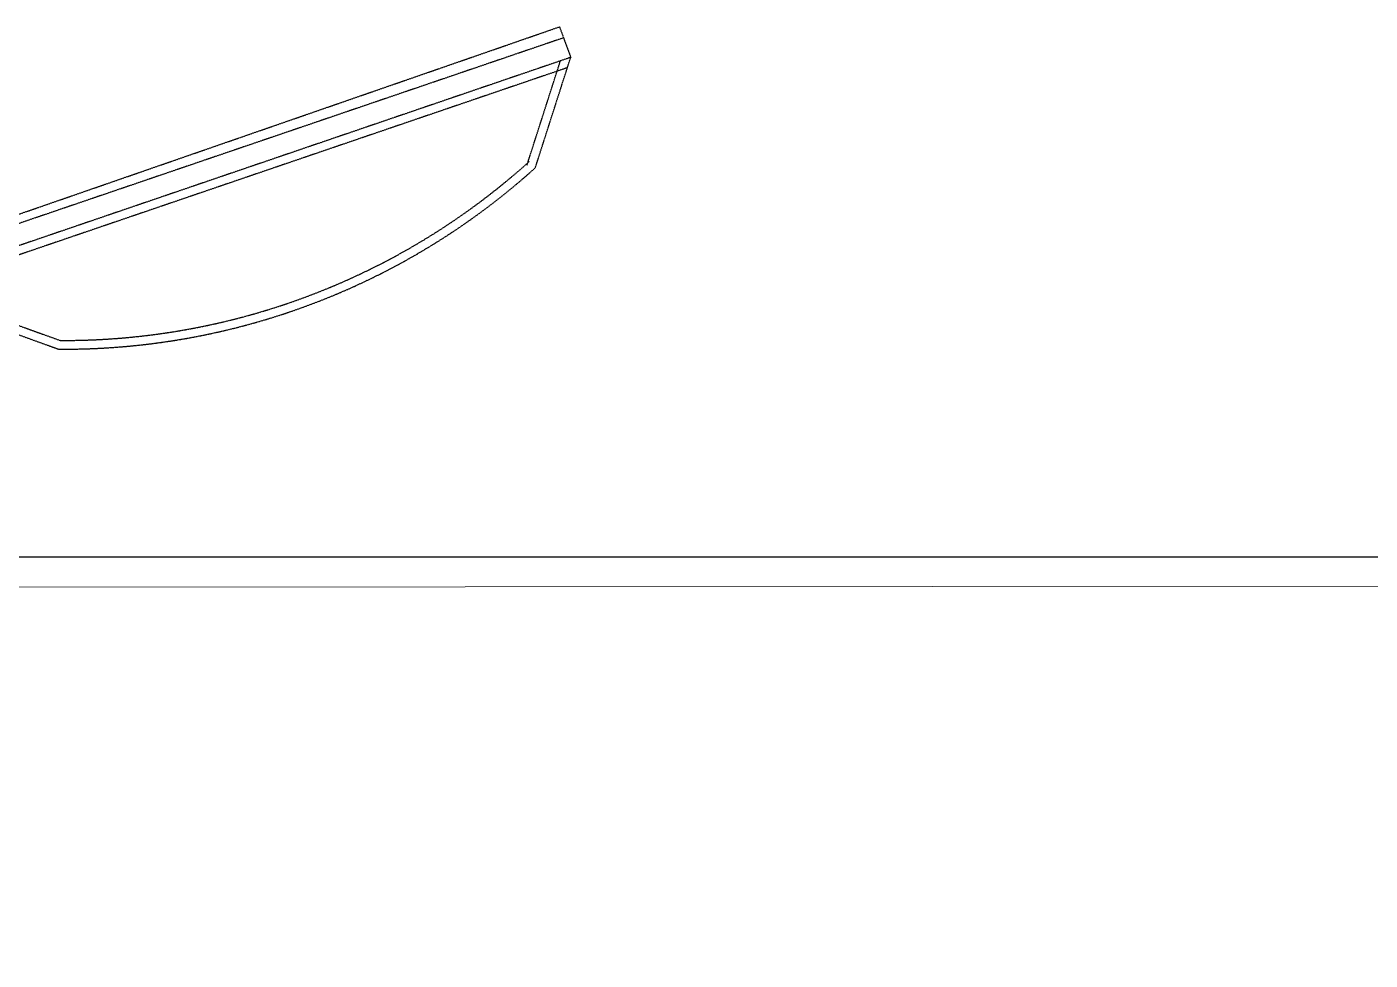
# Model space of a CAD drawing. Header units: millimetres. Extents: x 2402294 to 3337895, y 3394997 to 3969149.
# Drawn here: x 2491980 to 2494807, y 3492027 to 3493991 of the extents above; entities that cross this region are included whole.
import ezdxf

# ---------------------------------------------------------------- set-up
doc = ezdxf.new("R2010")
doc.units = ezdxf.units.MM
doc.header["$MEASUREMENT"] = 0
doc.linetypes.add('HIDDEN', pattern=[0.375, 0.25, -0.125])
doc.layers.add('2', color=2, linetype='HIDDEN')
doc.layers.add('ups wire', color=3, linetype='Continuous')
for name, color, linetype, lineweight in [('electrical poles', 10, 'Continuous', 5), ('landscape', 155, 'Continuous', 20), ('wall 0.4', 7, 'Continuous', 40)]:
    doc.layers.add(name, color=color, linetype=linetype, lineweight=lineweight)

# ---------------------------------------------------------------- blocks, each defined once
blk = doc.blocks.new('oldblk')
at = {"layer": 'landscape', "lineweight": 30, "ltscale": 5}
blk.add_lwpolyline([(2475977.2, 4309866.8), (2473494.7, 4309713.9), (2473661.5, 4307047.5, -0.477998), (2472513.7, 4305996.4, -0.370842), (2469112.7, 4309951.3), (2469112.7, 4321739.9, -0.414214), (2473112.7, 4325739.9), (2494423.1, 4325739.9)], format="xyb", dxfattribs=at)
blk = doc.blocks.new('2arm light')
at = {"layer": '2'}
for p, q in [((42.97, 95.22), (609.67, 287.03)), ((609.67, 287.03), (615.47, 270.94)), ((611.76, 281.23), (41.23, 91.36)), ((615.47, 270.94), (257.29, 151.62)), ((592.05, 214.39), (610.04, 269.14)), ((596.41, 212.96), (615.47, 270.94)), ((613.68, 265.51), (264.19, 149.08)), ((257.29, 151.62), (344.88, 119.38)), ((264.26, 153.95), (345.73, 123.96))]:
    blk.add_line(p, q, dxfattribs=at)
for radius, start in [(370.45, 269.16943), (365.86, 269.29182)]:
    blk.add_arc((350.25, 489.8), radius, start, 311.64294, dxfattribs=at)
blk = doc.blocks.new('double arm light')
at = {"layer": '2', "lineweight": 0, "xscale": 4, "yscale": 4, "zscale": 4}
blk.add_blockref('2arm light', (0, 0), dxfattribs=at)

msp = doc.modelspace()

# ---------------------------------------------------------------- linework, layer by layer
at = {"layer": 'electrical poles', "ltscale": 5}
msp.add_lwpolyline([(2521196.3, 3469640), (2521794.4, 3470952), (2519201.1, 3483452.6), (2513004.7, 3492825.3), (2490647.9, 3492811.3), (2479721.5, 3493030), (2479721.5, 3473886.1), (2479721.5, 3464277.2), (2473239.3, 3455653), (2486336.7, 3448134.4), (2496746.9, 3452509.8), (2508642.7, 3448942.6), (2526729.7, 3451850.1), (2521132.7, 3467725)], dxfattribs=at)

# ---------------------------------------------------------------- block references
at = {"layer": 'ups wire', "rotation": 0.4094692129520585}
msp.add_blockref('double arm light', (2490670.6, 3492825.3), dxfattribs=at)
at = {"layer": 'wall 0.4'}
msp.add_blockref('oldblk', (18651.6, -832864), dxfattribs=at)

doc.saveas('drawing.dxf')
